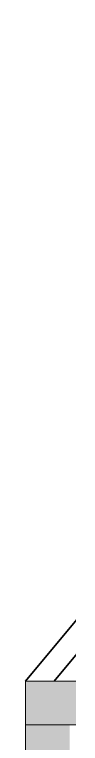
# Model space of a CAD drawing. Header units: millimetres. Extents: x 2258 to 5600, y 711 to 2563.
# Drawn here: x 2397.8 to 2405.6, y 2180.3 to 2308.7 of the extents above; entities that cross this region are included whole.
import ezdxf

# ---------------------------------------------------------------- set-up
doc = ezdxf.new("R2010")
doc.units = ezdxf.units.MM
doc.layers.add('PQI-A-IN-FURN', color=39, linetype='Continuous', lineweight=13)
doc.layers.add('PQI-A-WALL', color=30, linetype='Continuous', lineweight=50)

msp = doc.modelspace()

# ---------------------------------------------------------------- hatches: boundary and pattern name
at = {"layer": 'PQI-A-IN-FURN', "true_color": 0x000000}
h = msp.add_hatch(color=18, dxfattribs=at)
h.dxf.hatch_style = 1
h.paths.add_polyline_path([(2488.379, 2183.577), (2488.379, 2191.303), (2397.824, 2191.303), (2397.824, 2183.577)])
h = msp.add_hatch(color=18, dxfattribs=at)
h.dxf.hatch_style = 1
h.paths.add_polyline_path([(2405.561, 2140.052), (2405.561, 2183.577), (2397.824, 2183.577), (2397.824, 2140.052)])

# ---------------------------------------------------------------- linework, layer by layer
at = {"layer": 'PQI-A-IN-FURN'}
for p, q in [((2397.824, 2183.577), (2397.824, 2038.708)), ((2405.561, 2183.577), (2397.824, 2183.577))]:
    msp.add_line(p, q, dxfattribs=at)
msp.add_lwpolyline([(2572.612, 2401.067), (2535.355, 2356.354), (2535.355, 2285.57), (2551.002, 2285.569), (2550.962, 2254.079), (2451.804, 2254.079), (2451.804, 2191.303), (2397.824, 2191.303), (2397.824, 2003.937), (2412.183, 2003.937), (2412.183, 1936.357), (2519.386, 1936.357), (2519.387, 2003.937), (2687.392, 2003.937)], dxfattribs=at)
msp.add_lwpolyline([(2488.379, 2191.303), (2488.379, 2183.577), (2397.824, 2183.577), (2397.824, 2191.303)], close=True, dxfattribs=at)
at = {"layer": 'PQI-A-WALL', "color": 0, "lineweight": 35, "ltscale": 100}
msp.add_lwpolyline([(2397.826, 2191.304), (2409.778, 2205.647), (2412.746, 2203.174), (2402.856, 2191.304)], dxfattribs=at)

doc.saveas('drawing.dxf')
